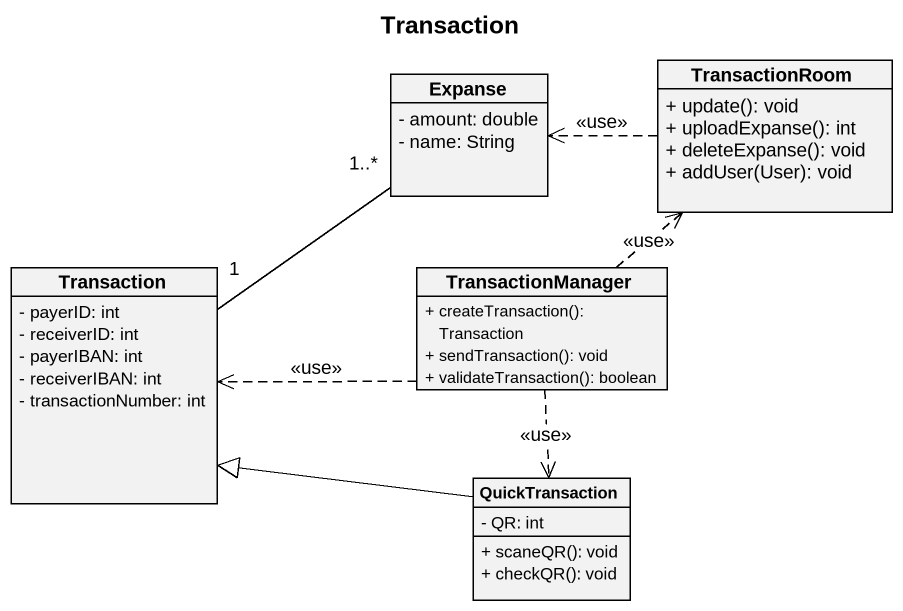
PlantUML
@startuml
title Transaction
hide circle
hide empty members
skinparam classAttributeIconSize 0
class Expanse {
  - amount: double
  - name: String
}
class TransactionRoom {
  + update(): void
  + uploadExpanse(): int
  + deleteExpanse(): void
  + addUser(User): void
}
class Transaction {
  - payerID: int
  - receiverID: int
  - payerIBAN: int
  - receiverIBAN: int
  - transactionNumber: int
}
class TransactionManager {
  + createTransaction(): Transaction
  + sendTransaction(): void
  + validateTransaction(): boolean
}
class QuickTransaction {
  - QR: int
  + scaneQR(): void
  + checkQR(): void
}
TransactionRoom .left.> Expanse : <<use>>
Transaction "1" -up- "1..*" Expanse
TransactionManager .up.> TransactionRoom : <<use>>
TransactionManager .left.> Transaction : <<use>>
TransactionManager ..> QuickTransaction : <<use>>
QuickTransaction -left-|> Transaction
@enduml
